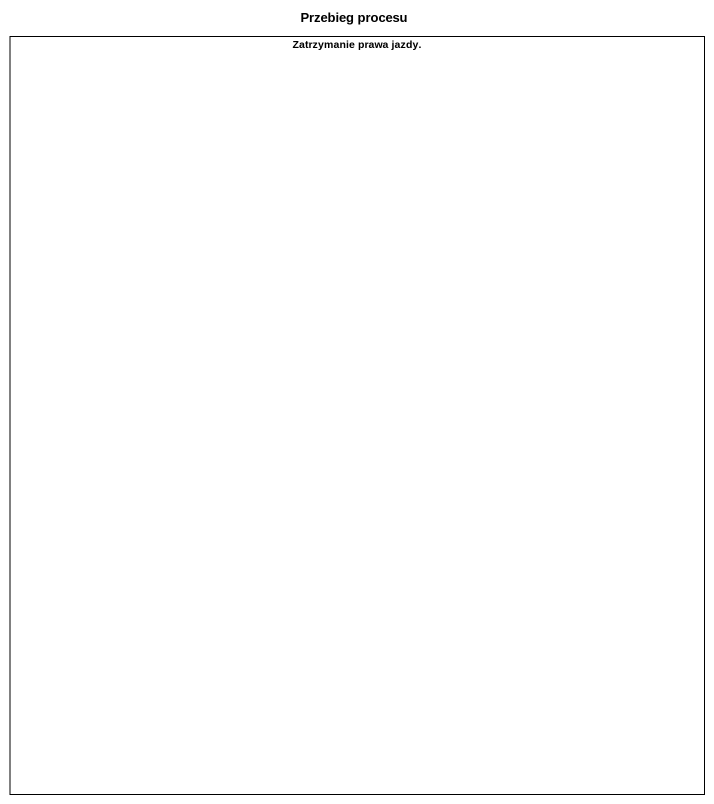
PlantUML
@startuml
title Przebieg procesu
rectangle "Zatrzymanie prawa jazdy." as Zatrzymanie_prawa_jazdy
@enduml
